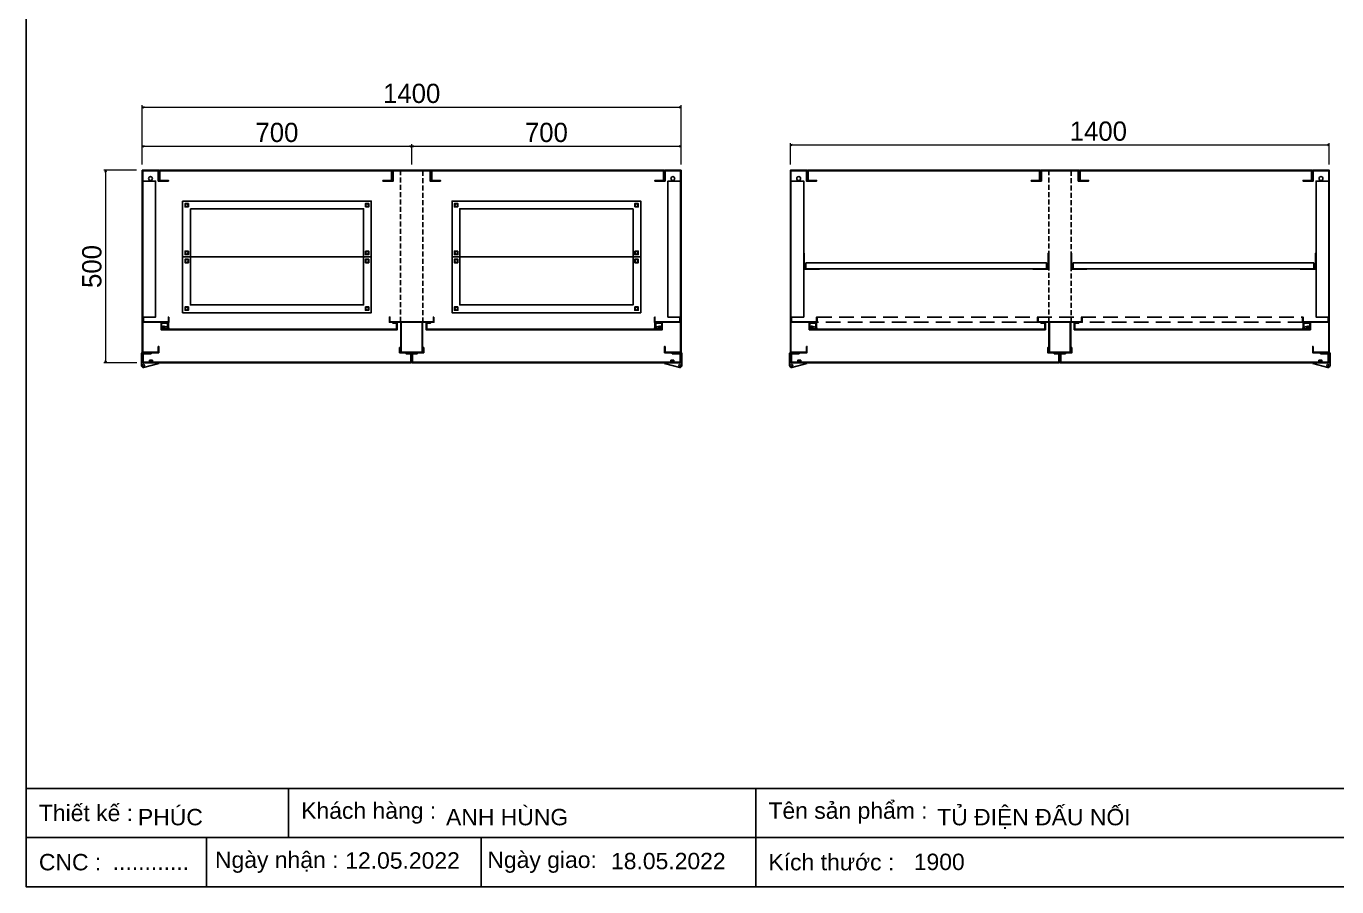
# Model space of a CAD drawing. Header units: millimetres. Extents: x 0 to 6325, y 0 to 4472.
# Drawn here: x 0 to 3405, y 0 to 2236 of the extents above; entities that cross this region are included whole.
import ezdxf

# ---------------------------------------------------------------- set-up
doc = ezdxf.new("R2010")
doc.units = ezdxf.units.MM
doc.linetypes.add('HIDDENX2', pattern=[19.05, 12.7, -6.35])
doc.layers.add('DIM', color=253, linetype='Continuous')
doc.layers.add('Ghi chu', color=7, linetype='Continuous')
doc.styles.add('Arial', font='arial.ttf')
doc.dimstyles.new('CNC', dxfattribs={"dimtxt": 50, "dimasz": 5, "dimexe": 5, "dimexo": 15, "dimgap": 10, "dimtad": 1, "dimdec": 0, "dimtxsty": 'Standard', "dimblk": 'OPEN30', "dimcen": 10, "dimclrd": 5, "dimclre": 5, "dimclrt": 3, "dimazin": 3, "dimtfac": 1, "dimtdec": 0, "dimtmove": 0, "dimatfit": 3, "dimldrblk": 'ARCHTICK', "dimlwd": 9, "dimlwe": 9})

# ---------------------------------------------------------------- blocks, each defined once
blk = doc.blocks.new('HL044-2')
at = {"color": 1}
for p, q in [((0, -3), (0, 0)), ((0, 0), (23, 0)), ((4, -3), (4, 0)), ((10, -3), (10, 0)), ((25, -26), (-20, -26)), ((-20, -26), (-20, -28)), ((-20, -28), (19.5, -38.5)), ((-3, -19.5), (-3, -26)), ((-3, -19.5), (3, -20.1)), ((-3, -20.5), (3, -21.1)), ((-3, -21.5), (3, -22.1)), ((-3, -22.5), (3, -23.1)), ((-3, -23.5), (3, -24.1)), ((-3, -24.5), (3, -25.1)), ((-3, -25.5), (2.3, -26)), ((22, -3), (0, -3)), ((3, -19.5), (3, -26)), ((22, -3), (22, -26)), ((25, -2), (25, -3)), ((25, -3), (25, -26)), ((25, -33), (25, -26))]:
    blk.add_line(p, q, dxfattribs=at)
blk.add_lwpolyline([(-4, -19.5), (4, -19.5), (4, -26), (-4, -26)], close=True, dxfattribs=at)
blk.add_circle((19.5, -33), 2.5, dxfattribs=at)
for centre, radius, start, end in [((23, -2), 2, 0, 90), ((19.5, -33), 5.5, 270, 0)]:
    blk.add_arc(centre, radius, start, end, dxfattribs=at)
blk = doc.blocks.new('*D4')
at = {"color": 0, "linetype": 'ByBlock', "lineweight": -2}
for p, q in [((204.9, 1856.7), (206.3, 1861.7)), ((206.3, 1861.7), (207.6, 1856.7)), ((206.3, 1861.7), (206.3, 1856.7)), ((206.3, 1361.7), (204.9, 1366.7)), ((207.6, 1366.7), (206.3, 1361.7)), ((206.3, 1361.7), (206.3, 1366.7))]:
    blk.add_line(p, q, dxfattribs=at)
at = {"layer": 'Defpoints', "color": 0, "ltscale": 0.5, "transparency": 16777216}
for p in [(301.4, 1861.7), (206.3, 1361.7), (302.4, 1361.7)]:
    blk.add_point(p, dxfattribs=at)
at = {"layer": 'DIM', "color": 5, "lineweight": 9, "ltscale": 0.5, "transparency": 16777216}
for p, q in [((286.4, 1861.7), (201.3, 1861.7)), ((206.3, 1856.7), (206.3, 1366.7)), ((287.4, 1361.7), (201.3, 1361.7))]:
    blk.add_line(p, q, dxfattribs=at)
at = {"layer": 'DIM', "color": 3, "ltscale": 0.5, "transparency": 16777216, "insert": (170.7, 1611.7), "char_height": 50, "attachment_point": 5, "rotation": 90}
blk.add_mtext('500', dxfattribs=at)
blk = doc.blocks.new('_ArchTick')
at = {"color": 0, "const_width": 0.15}
blk.add_lwpolyline([(-0.5, -0.5), (0.5, 0.5)], dxfattribs=at)
blk = doc.blocks.new('_Open30')
at = {"color": 0, "linetype": 'ByBlock', "lineweight": -2}
for p, q in [((-1, 0.27), (0, 0)), ((0, 0), (-1, -0.27)), ((0, 0), (-1, 0))]:
    blk.add_line(p, q, dxfattribs=at)
blk = doc.blocks.new('*D5')
at = {"color": 0, "linetype": 'ByBlock', "lineweight": -2}
for p, q in [((301.4, 2025.7), (306.4, 2027)), ((306.4, 2024.3), (301.4, 2025.7)), ((301.4, 2025.7), (306.4, 2025.7)), ((1696.4, 2027), (1701.4, 2025.7)), ((1701.4, 2025.7), (1696.4, 2024.3)), ((1701.4, 2025.7), (1696.4, 2025.7))]:
    blk.add_line(p, q, dxfattribs=at)
at = {"layer": 'Defpoints', "color": 0, "ltscale": 0.5, "transparency": 16777216}
for p in [(1701.4, 2025.7), (301.4, 1861.7), (1701.4, 1861.7)]:
    blk.add_point(p, dxfattribs=at)
at = {"layer": 'DIM', "color": 5, "lineweight": 9, "ltscale": 0.5, "transparency": 16777216}
for p, q in [((301.4, 1876.7), (301.4, 2030.7)), ((306.4, 2025.7), (1696.4, 2025.7)), ((1701.4, 1876.7), (1701.4, 2030.7))]:
    blk.add_line(p, q, dxfattribs=at)
at = {"layer": 'DIM', "color": 3, "ltscale": 0.5, "transparency": 16777216, "insert": (1001.4, 2061.2), "char_height": 50, "attachment_point": 5}
blk.add_mtext('1400', dxfattribs=at)
blk = doc.blocks.new('HL036-1-2')
at = {"layer": 'Ghi chu', "color": 1}
for p, q in [((-3, 17.8), (-18.9, 17.8)), ((-18.9, 15.8), (-18.9, 17.8)), ((-12.1, 15.8), (-18.9, 15.8)), ((-16.4, 1), (-16.4, 14)), ((-15.6, 15), (-3.9, 17.7)), ((0, 0), (-15.4, 0)), ((-14.4, 3), (-14.4, 11.9)), ((0, 2), (-13.4, 2)), ((-13.1, 12.8), (-4.3, 9.8)), ((-6.2, 2), (-6.2, 0)), ((-1.2, 2), (-1.2, 0)), ((0, 0), (0, 2))]:
    blk.add_line(p, q, dxfattribs=at)
for radius in [4.1, 2.1]:
    blk.add_circle((-3, 13.7), radius, dxfattribs=at)
for centre, start, end in [((-15.4, 14), 102.9616, 180), ((-15.4, 1), 180, 270), ((-13.4, 11.9), 71.3254, 180), ((-13.4, 3), 180, 270)]:
    blk.add_arc(centre, 1, start, end, dxfattribs=at)
blk = doc.blocks.new('*D6')
at = {"color": 5, "lineweight": 9, "ltscale": 3, "transparency": 16777216}
for p, q in [((301.4, 1876.7), (301.4, 1929.3)), ((306.4, 1924.3), (996.4, 1924.3)), ((1001.4, 1876.7), (1001.4, 1929.3))]:
    blk.add_line(p, q, dxfattribs=at)
at = {"color": 0, "linetype": 'ByBlock', "lineweight": -2}
for p, q in [((301.4, 1924.3), (306.4, 1925.6)), ((306.4, 1922.9), (301.4, 1924.3)), ((301.4, 1924.3), (306.4, 1924.3)), ((996.4, 1925.6), (1001.4, 1924.3)), ((1001.4, 1924.3), (996.4, 1922.9)), ((1001.4, 1924.3), (996.4, 1924.3))]:
    blk.add_line(p, q, dxfattribs=at)
at = {"layer": 'Defpoints', "color": 0, "ltscale": 3, "transparency": 16777216}
for p in [(1001.4, 1924.3), (301.4, 1861.7), (1001.4, 1861.7)]:
    blk.add_point(p, dxfattribs=at)
at = {"color": 3, "ltscale": 3, "transparency": 16777216, "insert": (651.4, 1959.8), "char_height": 50, "attachment_point": 5}
blk.add_mtext('700', dxfattribs=at)
blk = doc.blocks.new('*D7')
at = {"color": 5, "lineweight": 9, "ltscale": 3, "transparency": 16777216}
for p, q in [((1001.4, 1876.7), (1001.4, 1929.3)), ((1006.4, 1924.3), (1696.4, 1924.3)), ((1701.4, 1876.7), (1701.4, 1929.3))]:
    blk.add_line(p, q, dxfattribs=at)
at = {"color": 0, "linetype": 'ByBlock', "lineweight": -2}
for p, q in [((1001.4, 1924.3), (1006.4, 1925.6)), ((1006.4, 1922.9), (1001.4, 1924.3)), ((1001.4, 1924.3), (1006.4, 1924.3)), ((1696.4, 1925.6), (1701.4, 1924.3)), ((1701.4, 1924.3), (1696.4, 1922.9)), ((1701.4, 1924.3), (1696.4, 1924.3))]:
    blk.add_line(p, q, dxfattribs=at)
at = {"layer": 'Defpoints', "color": 0, "ltscale": 3, "transparency": 16777216}
for p in [(1701.4, 1924.3), (1001.4, 1861.7), (1701.4, 1861.7)]:
    blk.add_point(p, dxfattribs=at)
at = {"color": 3, "ltscale": 3, "transparency": 16777216, "insert": (1351.4, 1959.8), "char_height": 50, "attachment_point": 5}
blk.add_mtext('700', dxfattribs=at)
blk = doc.blocks.new('*D9')
at = {"color": 0, "linetype": 'ByBlock', "lineweight": -2}
for p, q in [((1985.3, 1927.5), (1990.3, 1928.9)), ((1990.3, 1926.2), (1985.3, 1927.5)), ((1985.3, 1927.5), (1990.3, 1927.5)), ((3380.3, 1928.9), (3385.3, 1927.5)), ((3385.3, 1927.5), (3380.3, 1926.2)), ((3385.3, 1927.5), (3380.3, 1927.5))]:
    blk.add_line(p, q, dxfattribs=at)
at = {"layer": 'Defpoints', "color": 0, "ltscale": 0.5, "transparency": 16777216}
for p in [(3385.3, 1927.5), (1985.3, 1861.7), (3385.3, 1861.7)]:
    blk.add_point(p, dxfattribs=at)
at = {"layer": 'DIM', "color": 5, "lineweight": 9, "ltscale": 0.5, "transparency": 16777216}
for p, q in [((1985.3, 1876.7), (1985.3, 1932.5)), ((1990.3, 1927.5), (3380.3, 1927.5)), ((3385.3, 1876.7), (3385.3, 1932.5))]:
    blk.add_line(p, q, dxfattribs=at)
at = {"layer": 'DIM', "color": 3, "ltscale": 0.5, "transparency": 16777216, "insert": (2785.3, 1963.1), "char_height": 50, "attachment_point": 5}
blk.add_mtext('1400', dxfattribs=at)
blk = doc.blocks.new('KHUNG CHUẨN')
at = {"color": 7}
for p, q in [((19889.2, -28535.2), (16919.2, -28535.2)), ((17239.2, -28535.2), (17239.2, -28595.2)), ((17809.2, -28535.2), (17809.2, -28655.2)), ((18939.2, -28595.2), (16919.2, -28595.2)), ((17139.2, -28595.2), (17139.2, -28655.2)), ((17474.2, -28595.2), (17474.2, -28655.2))]:
    blk.add_line(p, q, dxfattribs=at)
blk.add_lwpolyline([(16919.2, -26555.2), (19889.2, -26555.2), (19889.2, -28655.2), (16919.2, -28655.2)], close=True, dxfattribs=at)
at = {"color": 2, "char_height": 20, "attachment_point": 4, "style": 'Arial'}
for s, insert, width in [('  Thiết kế :', (16919.2, -28565.2), 917.634), ('  Khách hàng :', (17239.2, -28565.2), 917.634), ('  Tên sản phẩm :', (17809.2, -28565.2), 917.634), ('  CNC :', (16919.2, -28625.2), 917.634), ('  Ngày nhận :', (17134, -28625.2), 556.651), ('  Ngày giao:', (17466.3, -28625.2), 556.651), ('  Kích thước :', (17809.2, -28625.2), 917.634)]:
    blk.add_mtext(s, dxfattribs=dict(at, insert=insert, width=width))
at = {"color": 3, "style": 'Arial'}
for tag, p in [('#01', (17055.6, -28580.1)), ('#02', (17431.4, -28580.1)), ('#03', (18030.6, -28580.1)), ('#08', (18751.7, -28580.1)), ('#10', (19064.8, -28580.1)), ('#04', (17024.8, -28634.6)), ('#05', (17308.5, -28633)), ('#06', (17632.7, -28633.7)), ('#07', (18002, -28634.7)), ('#09', (18753.8, -28632.6)), ('#11', (19060.3, -28625.7)), ('#12', (19806.5, -28628.9))]:
    blk.add_attdef(tag, p, '', height=20, dxfattribs=at)

msp = doc.modelspace()

# ---------------------------------------------------------------- linework, layer by layer
at = {"ltscale": 3}
for p, q in [((406.4, 1636.7), (896.4, 1636.7)), ((1596.4, 1636.7), (1106.4, 1636.7))]:
    msp.add_line(p, q, dxfattribs=at)
at = {"color": 85, "ltscale": 3}
for p, q in [((974.4, 1466.7), (974.4, 1389.2)), ((2658.3, 1466.7), (2658.3, 1389.2))]:
    msp.add_line(p, q, dxfattribs=at)
at = {"color": 85, "ltscale": 0.5}
for p, q in [((1028.4, 1466.7), (1028.4, 1389.2)), ((2712.3, 1466.7), (2712.3, 1389.2))]:
    msp.add_line(p, q, dxfattribs=at)
at = {"color": 7}
for points in [[(342.9, 1404.2), (342.9, 1389.2), (302.9, 1389.2), (302.9, 1860.2), (342.9, 1860.2), (342.9, 1833.7), (369.4, 1833.7), (369.4, 1835.2), (344.4, 1835.2), (344.4, 1861.7), (301.4, 1861.7), (301.4, 1387.7), (344.4, 1387.7), (344.4, 1404.2)], [(1659.9, 1404.2), (1659.9, 1389.2), (1699.9, 1389.2), (1699.9, 1860.2), (1659.9, 1860.2), (1659.9, 1833.7), (1633.4, 1833.7), (1633.4, 1835.2), (1658.4, 1835.2), (1658.4, 1861.7), (1701.4, 1861.7), (1701.4, 1387.7), (1658.4, 1387.7), (1658.4, 1404.2)], [(2026.8, 1404.2), (2026.8, 1389.2), (1986.8, 1389.2), (1986.8, 1860.2), (2026.8, 1860.2), (2026.8, 1833.7), (2053.3, 1833.7), (2053.3, 1835.2), (2028.3, 1835.2), (2028.3, 1861.7), (1985.3, 1861.7), (1985.3, 1387.7), (2028.3, 1387.7), (2028.3, 1404.2)], [(3343.8, 1404.2), (3343.8, 1389.2), (3383.8, 1389.2), (3383.8, 1860.2), (3343.8, 1860.2), (3343.8, 1833.7), (3317.3, 1833.7), (3317.3, 1835.2), (3342.3, 1835.2), (3342.3, 1861.7), (3385.3, 1861.7), (3385.3, 1387.7), (3342.3, 1387.7), (3342.3, 1404.2)], [(406.4, 1781.7), (896.4, 1781.7), (896.4, 1491.7), (406.4, 1491.7)], [(1596.4, 1781.7), (1106.4, 1781.7), (1106.4, 1491.7), (1596.4, 1491.7)], [(315.9, 1385.2), (303.9, 1385.2), (303.9, 1363.2), (998.9, 1363.2), (998.9, 1385.2), (986.9, 1385.2), (986.9, 1386.7), (1000.4, 1386.7), (1000.4, 1361.7), (302.4, 1361.7), (302.4, 1386.7), (315.9, 1386.7)], [(1686.9, 1385.2), (1698.9, 1385.2), (1698.9, 1363.2), (1003.9, 1363.2), (1003.9, 1385.2), (1015.9, 1385.2), (1015.9, 1386.7), (1002.4, 1386.7), (1002.4, 1361.7), (1700.4, 1361.7), (1700.4, 1386.7), (1686.9, 1386.7)], [(1999.8, 1385.2), (1987.8, 1385.2), (1987.8, 1363.2), (2682.8, 1363.2), (2682.8, 1385.2), (2670.8, 1385.2), (2670.8, 1386.7), (2684.3, 1386.7), (2684.3, 1361.7), (1986.3, 1361.7), (1986.3, 1386.7), (1999.8, 1386.7)], [(3370.8, 1385.2), (3382.8, 1385.2), (3382.8, 1363.2), (2687.8, 1363.2), (2687.8, 1385.2), (2699.8, 1385.2), (2699.8, 1386.7), (2686.3, 1386.7), (2686.3, 1361.7), (3384.3, 1361.7), (3384.3, 1386.7), (3370.8, 1386.7)]]:
    msp.add_lwpolyline(points, close=True, dxfattribs=at)
at = {"color": 7, "ltscale": 0.5}
for points in [[(345.9, 1836.2), (345.9, 1861.7), (950.4, 1861.7), (950.4, 1836.2), (948.9, 1836.2), (948.9, 1860.2), (347.4, 1860.2), (347.4, 1836.2)], [(1656.9, 1836.2), (1656.9, 1861.7), (1052.4, 1861.7), (1052.4, 1836.2), (1053.9, 1836.2), (1053.9, 1860.2), (1655.4, 1860.2), (1655.4, 1836.2)], [(2029.8, 1836.2), (2029.8, 1861.7), (2634.3, 1861.7), (2634.3, 1836.2), (2632.8, 1836.2), (2632.8, 1860.2), (2031.3, 1860.2), (2031.3, 1836.2)], [(3340.8, 1836.2), (3340.8, 1861.7), (2736.3, 1861.7), (2736.3, 1836.2), (2737.8, 1836.2), (2737.8, 1860.2), (3339.3, 1860.2), (3339.3, 1836.2)], [(1032.9, 1401.2), (1032.9, 1387.7), (969.9, 1387.7), (969.9, 1401.2), (971.4, 1401.2), (971.4, 1389.2), (1031.4, 1389.2), (1031.4, 1401.2)], [(2716.8, 1401.2), (2716.8, 1387.7), (2653.8, 1387.7), (2653.8, 1401.2), (2655.3, 1401.2), (2655.3, 1389.2), (2715.3, 1389.2), (2715.3, 1401.2)]]:
    msp.add_lwpolyline(points, close=True, dxfattribs=at)
at = {"color": 3, "ltscale": 0.5}
for points in [[(926.9, 1835.2), (951.9, 1835.2), (951.9, 1861.7), (1050.9, 1861.7), (1050.9, 1835.2), (1075.9, 1835.2), (1075.9, 1833.7), (1049.4, 1833.7), (1049.4, 1860.2), (953.4, 1860.2), (953.4, 1833.7), (926.9, 1833.7)], [(2610.8, 1835.2), (2635.8, 1835.2), (2635.8, 1861.7), (2734.8, 1861.7), (2734.8, 1835.2), (2759.8, 1835.2), (2759.8, 1833.7), (2733.3, 1833.7), (2733.3, 1860.2), (2637.3, 1860.2), (2637.3, 1833.7), (2610.8, 1833.7)], [(370.9, 1480.2), (370.9, 1466.7), (302.9, 1466.7), (302.9, 1480.2), (304.4, 1480.2), (304.4, 1468.2), (369.4, 1468.2), (369.4, 1480.2)], [(1059.4, 1480.2), (1059.4, 1466.7), (943.4, 1466.7), (943.4, 1480.2), (944.9, 1480.2), (944.9, 1468.2), (1057.9, 1468.2), (1057.9, 1480.2)], [(1631.9, 1480.2), (1631.9, 1466.7), (1699.9, 1466.7), (1699.9, 1480.2), (1698.4, 1480.2), (1698.4, 1468.2), (1633.4, 1468.2), (1633.4, 1480.2)], [(2054.8, 1480.2), (2054.8, 1466.7), (1986.8, 1466.7), (1986.8, 1480.2), (1988.3, 1480.2), (1988.3, 1468.2), (2053.3, 1468.2), (2053.3, 1480.2)], [(2743.3, 1480.2), (2743.3, 1466.7), (2627.3, 1466.7), (2627.3, 1480.2), (2628.8, 1480.2), (2628.8, 1468.2), (2741.8, 1468.2), (2741.8, 1480.2)], [(3315.8, 1480.2), (3315.8, 1466.7), (3383.8, 1466.7), (3383.8, 1480.2), (3382.3, 1480.2), (3382.3, 1468.2), (3317.3, 1468.2), (3317.3, 1480.2)]]:
    msp.add_lwpolyline(points, close=True, dxfattribs=at)
at = {"color": 33, "linetype": 'HIDDENX2'}
for points in [[(1030.4, 1468.2), (972.4, 1468.2), (972.4, 1860.2), (1030.4, 1860.2)], [(2714.3, 1468.2), (2656.3, 1468.2), (2656.3, 1860.2), (2714.3, 1860.2)]]:
    msp.add_lwpolyline(points, close=True, dxfattribs=at)
at = {"color": 33}
for points in [[(302.9, 1480.2), (335.9, 1480.2), (335.9, 1833.7), (302.9, 1833.7)], [(1699.9, 1480.2), (1666.9, 1480.2), (1666.9, 1833.7), (1699.9, 1833.7)], [(1986.8, 1480.2), (2019.8, 1480.2), (2019.8, 1833.7), (1986.8, 1833.7)], [(3383.8, 1480.2), (3350.8, 1480.2), (3350.8, 1833.7), (3383.8, 1833.7)]]:
    msp.add_lwpolyline(points, close=True, dxfattribs=at)
at = {"color": 2}
for points in [[(421.6, 1766.4), (412.6, 1766.4), (412.6, 1775.4), (421.6, 1775.4)], [(881.1, 1766.4), (890.1, 1766.4), (890.1, 1775.4), (881.1, 1775.4)], [(1121.6, 1766.4), (1112.6, 1766.4), (1112.6, 1775.4), (1121.6, 1775.4)], [(1581.1, 1766.4), (1590.1, 1766.4), (1590.1, 1775.4), (1581.1, 1775.4)], [(426.4, 1761.7), (876.4, 1761.7), (876.4, 1511.7), (426.4, 1511.7)], [(1576.4, 1761.7), (1126.4, 1761.7), (1126.4, 1511.7), (1576.4, 1511.7)], [(421.6, 1651.9), (412.6, 1651.9), (412.6, 1642.9), (421.6, 1642.9)], [(881.1, 1651.9), (890.1, 1651.9), (890.1, 1642.9), (881.1, 1642.9)], [(1121.6, 1651.9), (1112.6, 1651.9), (1112.6, 1642.9), (1121.6, 1642.9)], [(1581.1, 1651.9), (1590.1, 1651.9), (1590.1, 1642.9), (1581.1, 1642.9)], [(421.6, 1621.4), (412.6, 1621.4), (412.6, 1630.4), (421.6, 1630.4)], [(881.1, 1621.4), (890.1, 1621.4), (890.1, 1630.4), (881.1, 1630.4)], [(1121.6, 1621.4), (1112.6, 1621.4), (1112.6, 1630.4), (1121.6, 1630.4)], [(1581.1, 1621.4), (1590.1, 1621.4), (1590.1, 1630.4), (1581.1, 1630.4)], [(421.6, 1506.9), (412.6, 1506.9), (412.6, 1497.9), (421.6, 1497.9)], [(881.1, 1506.9), (890.1, 1506.9), (890.1, 1497.9), (881.1, 1497.9)], [(1121.6, 1506.9), (1112.6, 1506.9), (1112.6, 1497.9), (1121.6, 1497.9)], [(1581.1, 1506.9), (1590.1, 1506.9), (1590.1, 1497.9), (1581.1, 1497.9)]]:
    msp.add_lwpolyline(points, close=True, dxfattribs=at)
at = {"ltscale": 3}
for points in [[(1106.4, 1781.7), (1596.4, 1781.7), (1596.4, 1636.7), (1106.4, 1636.7)], [(1106.4, 1491.7), (1596.4, 1491.7), (1596.4, 1636.7), (1106.4, 1636.7)]]:
    msp.add_lwpolyline(points, close=True, dxfattribs=at)
at = {"color": 85}
for points in [[(2061.3, 1604.4), (2019.8, 1604.4), (2019.8, 1645.9), (2021.3, 1645.9), (2021.3, 1605.9), (2061.3, 1605.9)], [(2614.8, 1604.4), (2656.3, 1604.4), (2656.3, 1645.9), (2654.8, 1645.9), (2654.8, 1605.9), (2614.8, 1605.9)], [(2755.8, 1604.4), (2714.3, 1604.4), (2714.3, 1645.9), (2715.8, 1645.9), (2715.8, 1605.9), (2755.8, 1605.9)], [(3309.3, 1604.4), (3350.8, 1604.4), (3350.8, 1645.9), (3349.3, 1645.9), (3349.3, 1605.9), (3309.3, 1605.9)], [(2025.3, 1620.9), (2650.8, 1620.9), (2650.8, 1605.9), (2025.3, 1605.9)], [(3345.3, 1620.9), (2719.8, 1620.9), (2719.8, 1605.9), (3345.3, 1605.9)]]:
    msp.add_lwpolyline(points, close=True, dxfattribs=at)
at = {"color": 6, "ltscale": 0.5}
for points in [[(952.4, 1466.4), (963.9, 1466.4), (963.9, 1447.4), (350.4, 1447.4), (350.4, 1466.4), (361.9, 1466.4), (361.9, 1464.9), (351.9, 1464.9), (351.9, 1448.9), (962.4, 1448.9), (962.4, 1464.9), (952.4, 1464.9)], [(1050.4, 1466.4), (1038.9, 1466.4), (1038.9, 1447.4), (1652.4, 1447.4), (1652.4, 1466.4), (1640.9, 1466.4), (1640.9, 1464.9), (1650.9, 1464.9), (1650.9, 1448.9), (1040.4, 1448.9), (1040.4, 1464.9), (1050.4, 1464.9)], [(2636.3, 1466.4), (2647.8, 1466.4), (2647.8, 1447.4), (2034.3, 1447.4), (2034.3, 1466.4), (2045.8, 1466.4), (2045.8, 1464.9), (2035.8, 1464.9), (2035.8, 1448.9), (2646.3, 1448.9), (2646.3, 1464.9), (2636.3, 1464.9)], [(2734.3, 1466.4), (2722.8, 1466.4), (2722.8, 1447.4), (3336.3, 1447.4), (3336.3, 1466.4), (3324.8, 1466.4), (3324.8, 1464.9), (3334.8, 1464.9), (3334.8, 1448.9), (2724.3, 1448.9), (2724.3, 1464.9), (2734.3, 1464.9)]]:
    msp.add_lwpolyline(points, close=True, dxfattribs=at)
at = {"color": 85, "ltscale": 0.5}
for points in [[(972.9, 1389.2), (1029.9, 1389.2), (1029.9, 1466.7), (972.9, 1466.7)], [(2656.8, 1389.2), (2713.8, 1389.2), (2713.8, 1466.7), (2656.8, 1466.7)]]:
    msp.add_lwpolyline(points, close=True, dxfattribs=at)
at = {"color": 3, "linetype": 'HIDDENX2', "ltscale": 3}
msp.add_lwpolyline([(2054.8, 1480.2), (3315.8, 1480.2), (3315.8, 1466.7), (2054.8, 1466.7)], close=True, dxfattribs=at)
at = {"color": 2, "ltscale": 0.5}
for centre in [(322.9, 1840.2), (1679.9, 1840.2), (2006.8, 1840.2), (3363.8, 1840.2)]:
    msp.add_circle(centre, 5, dxfattribs=at)
at = {"color": 7}
for centre in [(417.1, 1770.9), (885.6, 1770.9), (1117.1, 1770.9), (1585.6, 1770.9), (417.1, 1647.4), (885.6, 1647.4), (1117.1, 1647.4), (1585.6, 1647.4), (417.1, 1625.9), (885.6, 1625.9), (1117.1, 1625.9), (1585.6, 1625.9), (417.1, 1502.4), (885.6, 1502.4), (1117.1, 1502.4), (1585.6, 1502.4)]:
    msp.add_circle(centre, 4, dxfattribs=at)

# ---------------------------------------------------------------- block references
at = {"color": 3}
ref = msp.add_blockref('KHUNG CHUẨN', (-36031.2, 61024), dxfattribs=dict(at, xscale=2.129600000007485, yscale=2.129600000007485, zscale=2.129600000007485))
ref.add_attrib('#03', 'TỦ ĐIỆN ĐẤU NỐI', (2366.7, 159.8), dxfattribs={"color": 3, "height": 42.592, "style": 'Arial'})
ref.add_attrib('#07', '1900', (2305.8, 43.5), dxfattribs={"color": 3, "height": 42.59, "style": 'Arial'})
ref.add_attrib('#02', 'ANH HÙNG', (1090.7, 159.8), dxfattribs={"color": 3, "height": 42.59, "style": 'Arial'})
ref.add_attrib('#05', '12.05.2022', (828.8, 47.1), dxfattribs={"color": 3, "height": 42.59, "style": 'Arial'})
ref.add_attrib('#06', '18.05.2022', (1519.3, 45.6), dxfattribs={"color": 3, "height": 42.59, "style": 'Arial'})
ref.add_attrib('#01', 'PHÚC', (290.3, 159.8), dxfattribs={"color": 3, "height": 42.59, "style": 'Arial'})
ref.add_attrib('#04', '............', (224.7, 43.7), dxfattribs={"color": 3, "height": 42.592, "style": 'Arial'})
at = {"color": 7, "rotation": 180}
for p in [(353, 1466.7), (2036.9, 1466.7)]:
    msp.add_blockref('HL036-1-2', p, dxfattribs=at)
at = {"color": 7, "xscale": -1, "rotation": 180}
for p in [(1649.8, 1466.7), (3333.7, 1466.7)]:
    msp.add_blockref('HL036-1-2', p, dxfattribs=at)
at = {"color": 7, "xscale": -1}
for p in [(324.4, 1387.7), (324.4, 1387.7), (2008.3, 1387.7)]:
    msp.add_blockref('HL044-2', p, dxfattribs=at)
at = {"color": 7}
for p in [(1678.4, 1387.7), (1678.4, 1387.7), (3362.3, 1387.7)]:
    msp.add_blockref('HL044-2', p, dxfattribs=at)

# ---------------------------------------------------------------- dimensions: what is measured, and where the dimension line sits
at = {"ltscale": 3}
for base, p1, p2, picture, middle in [((1001.4, 1924.3), (301.4, 1861.7), (1001.4, 1861.7), '*D6', (651.4, 1959.8)), ((1701.4, 1924.3), (1001.4, 1861.7), (1701.4, 1861.7), '*D7', (1351.4, 1959.8))]:
    dim = msp.add_linear_dim(base=base, p1=p1, p2=p2, dimstyle='CNC', dxfattribs=at)
    dim.commit()
    dim.dimension.update_dxf_attribs({"geometry": picture, "text_midpoint": middle})
at = {"layer": 'DIM', "color": 7, "ltscale": 0.5}
for base, p1, p2, picture, middle in [((1701.4, 2025.7), (301.4, 1861.7), (1701.4, 1861.7), '*D5', (1001.4, 2025.7)), ((3385.3, 1927.5), (1985.3, 1861.7), (3385.3, 1861.7), '*D9', (2785.3, 1927.5))]:
    dim = msp.add_linear_dim(base=base, p1=p1, p2=p2, dimstyle='CNC', dxfattribs=at)
    dim.commit()
    dim.dimension.update_dxf_attribs({"geometry": picture, "text_midpoint": middle, "dimtype": 160})
dim = msp.add_linear_dim(base=(206.3, 1361.7), p1=(301.4, 1861.7), p2=(302.4, 1361.7), angle=90, dimstyle='CNC', dxfattribs=at)
dim.commit()
dim.dimension.update_dxf_attribs({"geometry": '*D4', "text_midpoint": (170.7, 1611.7)})

doc.saveas('drawing.dxf')
